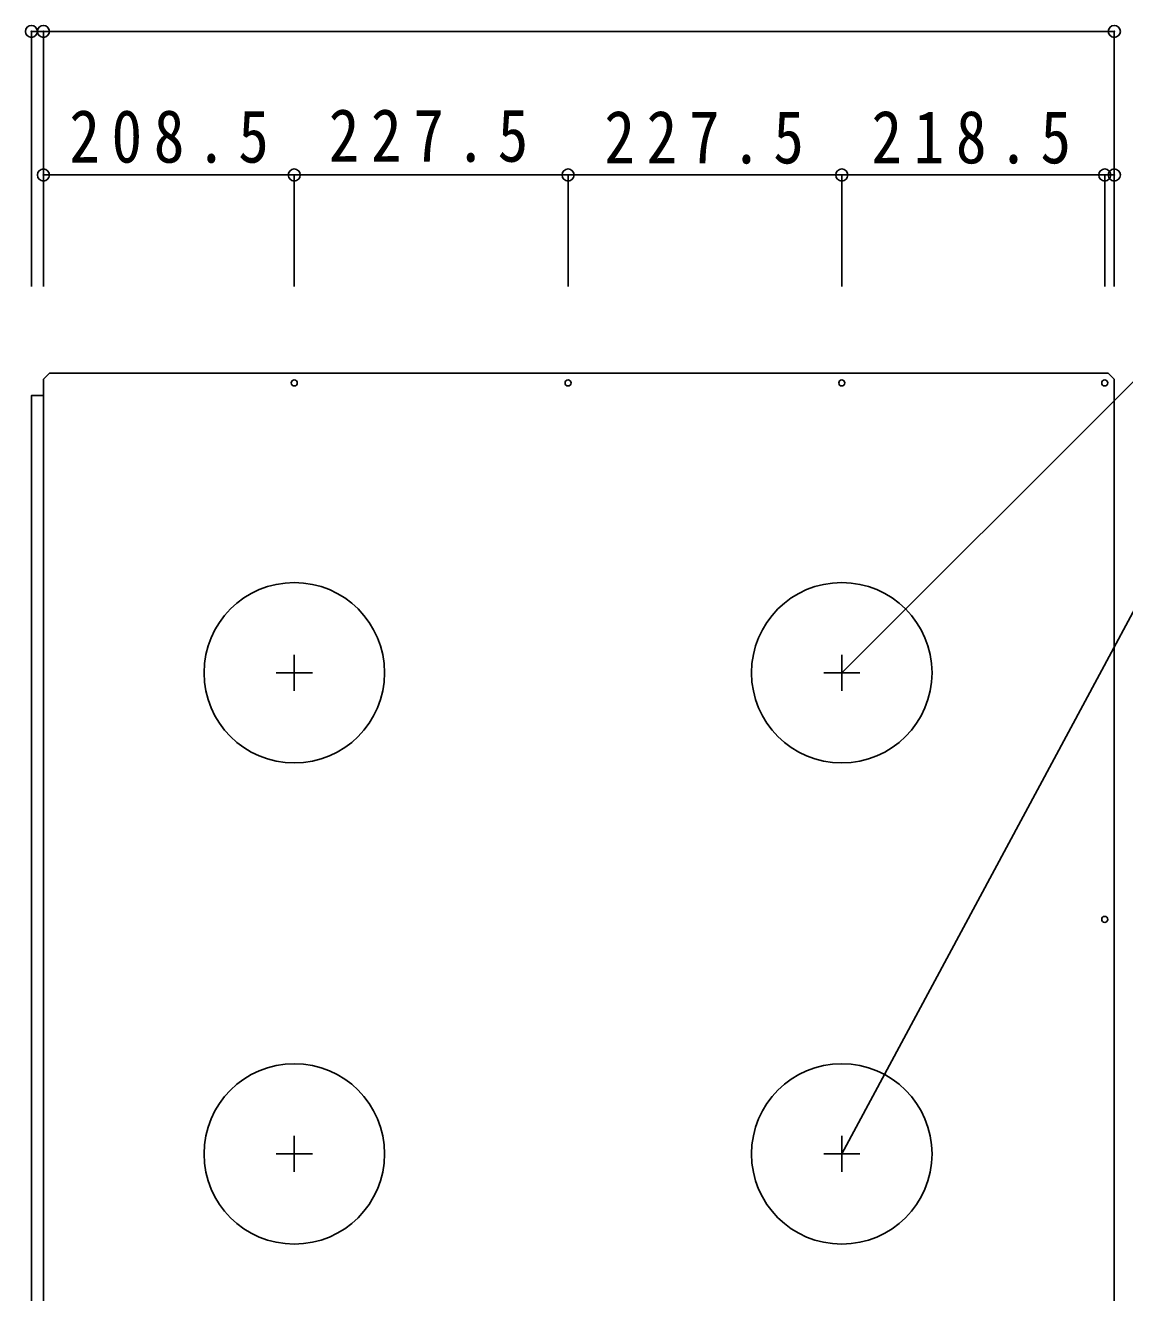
# Model space of a CAD drawing. Units: millimetres at full size, sheet at 1:20; details may follow other scales. Extents: x -3527 to 4553, y -2654 to 2966.
# Drawn here: x 1617 to 2531, y 801 to 1854 of the extents above; entities that cross this region are included whole.
import ezdxf

# ---------------------------------------------------------------- set-up
doc = ezdxf.new("R2010")
doc.units = ezdxf.units.MM
doc.header["$LTSCALE"] = 20
doc.header["$PDMODE"] = 32
doc.header["$PDSIZE"] = 10
doc.linetypes.add('CHAIN1', pattern=[8, 5, -1, 1, -1])
doc.layers.add('0-0', color=4, linetype='Continuous')
doc.styles.add('ＭＳ ゴシック', font='')
doc.styles.get('ＭＳ ゴシック').set_extended_font_data('MS Gothic')

msp = doc.modelspace()

# ---------------------------------------------------------------- linework, layer by layer
at = {"layer": '0-0'}
for p, q in [((1622.06, 1849.46), (1632.06, 1849.46)), ((1622.06, 1849.46), (1622.06, 1637.4)), ((1632.06, 1849.46), (1632.06, 1637.4)), ((1632.06, 1849.46), (2522.06, 1849.46)), ((2522.06, 1849.46), (2522.06, 1637.4)), ((1632.06, 1730.04), (1632.06, 1637.4)), ((1632.06, 1730.04), (1632.06, 1637.4)), ((1632.06, 1730.04), (1841.06, 1730.04)), ((1632.06, 1730.04), (1632.06, 1637.4)), ((1840.56, 1730.04), (1840.56, 1637.4)), ((1841.06, 1730.04), (2068.06, 1730.04)), ((2068.06, 1730.04), (2068.06, 1637.4)), ((2068.06, 1730.04), (2295.56, 1730.04)), ((2295.56, 1730.04), (2295.56, 1637.4)), ((2295.56, 1730.04), (2514.06, 1730.04)), ((2295.56, 1730.04), (2295.56, 1637.4)), ((2514.06, 1730.04), (2514.06, 1637.4)), ((2522.06, 1730.04), (2522.06, 1637.4)), ((2522.06, 1730.04), (2522.06, 1637.4)), ((2522.06, 1730.04), (2522.06, 1637.4))]:
    msp.add_line(p, q, dxfattribs=at)
at = {"layer": '0-0', "color": 7}
for p, q in [((1637.06, 1565.18), (1632.06, 1560.18)), ((1632.06, 1560.18), (1632.06, 1547.18)), ((2517.06, 1565.18), (1637.06, 1565.18)), ((2517.06, 1565.18), (2522.06, 1560.18)), ((2522.06, -247.82), (2522.06, 1560.18)), ((1632.06, 1551.18), (1632.06, -238.82))]:
    msp.add_line(p, q, dxfattribs=at)
at = {"layer": '0-0', "linetype": 'CHAIN1'}
for p, q in [((1840.56, 1331.18), (1840.56, 1301.18)), ((2295.56, 1331.18), (2295.56, 1301.18)), ((1825.56, 1316.18), (1855.56, 1316.18)), ((2280.56, 1316.18), (2310.56, 1316.18)), ((1840.56, 931.18), (1840.56, 901.18)), ((2295.56, 931.18), (2295.56, 901.18)), ((1825.56, 916.18), (1855.56, 916.18)), ((2280.56, 916.18), (2310.56, 916.18))]:
    msp.add_line(p, q, dxfattribs=at)
at = {"layer": '0-0'}
for points in [[(2295.56, 1316.18), (2759.57, 1779.69), (2295.56, 916.18)], [(2514.06, 1730.04), (2522.06, 1730.04), (2522.06, 1637.4)]]:
    msp.add_lwpolyline(points, dxfattribs=at)
at = {"layer": '0-0', "color": 7}
msp.add_lwpolyline([(1632.06, 1546.68), (1622.06, 1546.68), (1622.06, -234.32)], dxfattribs=at)
for centre, radius in [((1840.56, 1557.18), 2.5), ((2068.06, 1557.18), 2.5), ((2295.56, 1557.18), 2.5), ((2514.06, 1557.18), 2.5), ((1840.56, 1316.18), 75), ((2295.56, 1316.18), 75), ((2514.06, 1111.18), 2.5), ((1840.56, 916.18), 75), ((2295.56, 916.18), 75)]:
    msp.add_circle(centre, radius, dxfattribs=at)
at = {"layer": '0-0', "color": 5}
for p in [(1622.06, 1849.46), (1632.06, 1849.46), (2522.06, 1849.46), (1632.06, 1730.04), (1840.56, 1730.04), (2068.06, 1730.04), (2295.56, 1730.04), (2514.06, 1730.04), (2522.06, 1730.04)]:
    msp.add_point(p, dxfattribs=at)

# ---------------------------------------------------------------- texts
at = {"layer": '0-0', "color": 7, "char_height": 43.99, "attachment_point": 7, "style": 'ＭＳ ゴシック'}
for s, insert in [('\\T1.38;\\W0.85;208.5', (1653.58, 1739.63)), ('\\T1.38;\\W0.85;227.5', (1869.18, 1740.38)), ('\\T1.38;\\W0.85;227.5', (2098.25, 1738.96)), ('\\T1.38;\\W0.85;218.5', (2320.23, 1739.01))]:
    msp.add_mtext(s, dxfattribs=dict(at, insert=insert))

doc.saveas('drawing.dxf')
